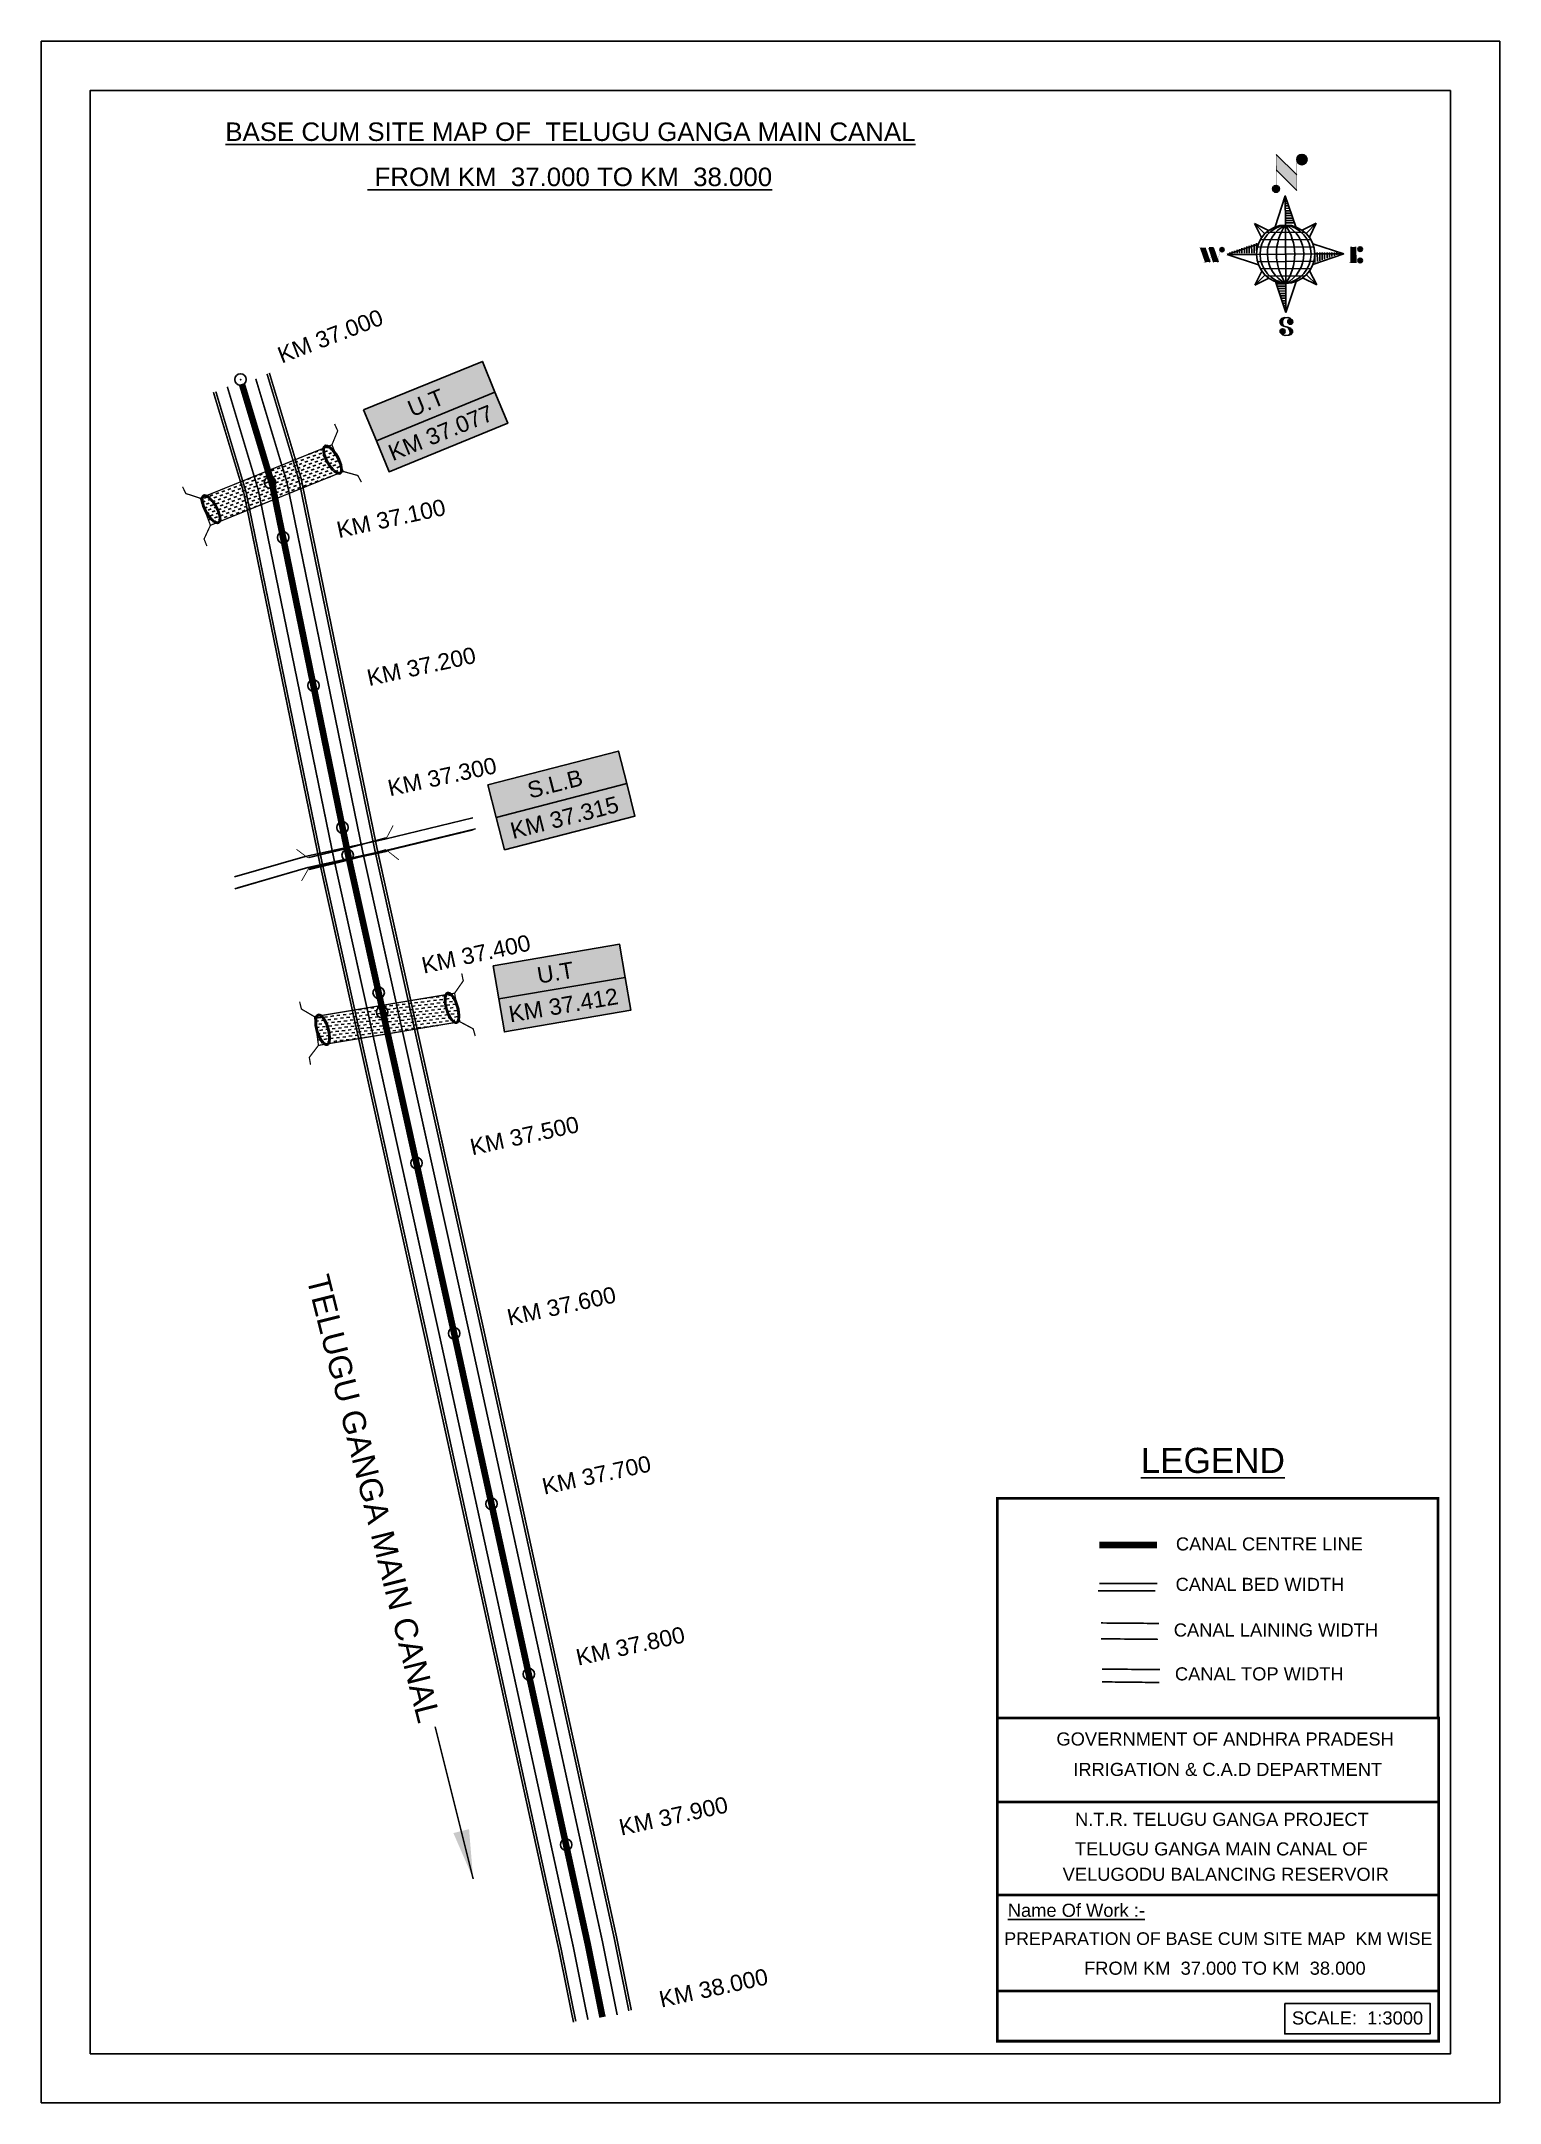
# Model space of a CAD drawing. Header units: inches. Extents: x 262873 to 263764, y 1727676 to 1728936.
import ezdxf

# ---------------------------------------------------------------- set-up
doc = ezdxf.new("R2010")
doc.units = ezdxf.units.IN
doc.header["$MEASUREMENT"] = 0
doc.header["$PDMODE"] = 32
doc.header["$PDSIZE"] = 7
doc.linetypes.add('ACAD_ISO02W100', pattern=[15, 12, -3])
for name, color, linetype in [('AQUADUCT', 1, 'Continuous'), ('bed with', 5, 'Continuous'), ('bord', 1, 'Continuous'), ('canal', 1, 'Continuous'), ('chainage', 7, 'Continuous'), ('FRAME 025', 7, 'Continuous'), ('laying', 4, 'Continuous'), ('lining', 4, 'Continuous'), ('ROAD', 6, 'Continuous'), ('SLB', 11, 'Continuous'), ('STREAM', 4, 'Continuous'), ('Stu coo', 3, 'Continuous'), ('TEXT', 7, 'Continuous'), ('top of bund', 1, 'Continuous'), ('UT', 173, 'ACAD_ISO02W100'), ('V', 6, 'Continuous'), ('ZSTU', 7, 'Continuous')]:
    doc.layers.add(name, color=color, linetype=linetype)
doc.styles.get("Standard").update_dxf_attribs({"font": 'arial.ttf'})
doc.dimstyles.get("Standard").update_dxf_attribs({"dimtxt": 0.18, "dimasz": 0.18, "dimexe": 0.18, "dimexo": 0.0625, "dimgap": 0.09, "dimtad": 0, "dimtih": 1, "dimtoh": 1, "dimdec": 4, "dimzin": 0, "dimdsep": 46, "dimtxsty": 'Standard', "dimcen": 0.09, "dimadec": 0, "dimazin": 0, "dimtfac": 1, "dimtdec": 4, "dimtofl": 0, "dimtmove": 0, "dimatfit": 3, "dimfxl": 1, "dimtolj": 1, "dimtzin": 0, "dimarcsym": 0})
pattern_1 = [(267.297113149, (-8720374.938, 50637915.138), (10.5367255337, -0.497431438), [])]
pattern_2 = [(357.297113149, (-8720374.938, 50637915.138), (0.497431438, 10.5367255337), [])]

# ---------------------------------------------------------------- blocks, each defined once
blk = doc.blocks.new('GGF')
at = {"layer": 'STREAM'}
h = blk.add_hatch(dxfattribs=at)
h.set_pattern_fill('DASH', color=256, scale=10, angle=-6.08273, style=0)
h.set_pattern_definition([(353.91726508, (-115347.3726, 1016.3876), (1.3754179499, 1.1105068496), [1.25, -1.25])])
h.paths.add_polyline_path([(406186.84, 1485623.89), (406186.34, 1485618.17), (406185.83, 1485612.44), (406242.6, 1485608.9), (406242.86, 1485614.64), (406243.12, 1485620.38)])
at = {"layer": 'laying', "linetype": 'ByBlock', "extrusion": (0, 0, -1)}
for centre in [(406188.83, 1485618.1), (406240.81, 1485614.96)]:
    blk.add_ellipse(centre, major_axis=(0.4, -6.37), ratio=0.388717, dxfattribs=at)
at = {"layer": 'laying', "linetype": 'ByBlock'}
for points in [[(406189.2, 1485612.24), (406189.13, 1485612.23), (406189.05, 1485612.25), (406188.86, 1485612.32), (406188.75, 1485612.39), (406188.51, 1485612.61), (406188.38, 1485612.76), (406187.99, 1485613.32), (406187.73, 1485613.86), (406187.29, 1485615.15), (406187.11, 1485615.9), (406186.88, 1485617.49), (406186.82, 1485618.32), (406186.84, 1485619.93), (406186.91, 1485620.71), (406187.17, 1485622.07), (406187.36, 1485622.65), (406187.71, 1485623.36), (406187.86, 1485623.57), (406188.11, 1485623.82), (406188.22, 1485623.89), (406188.4, 1485623.96), (406188.47, 1485623.97), (406188.64, 1485623.95), (406188.74, 1485623.91), (406188.98, 1485623.76), (406189.11, 1485623.64), (406189.38, 1485623.32), (406189.52, 1485623.11), (406189.95, 1485622.33), (406190.22, 1485621.61), (406190.62, 1485619.96), (406190.76, 1485619.04), (406190.86, 1485617.19), (406190.83, 1485616.26), (406190.61, 1485614.61), (406190.43, 1485613.88), (406190.06, 1485613.02), (406189.9, 1485612.77), (406189.63, 1485612.45), (406189.52, 1485612.35), (406189.34, 1485612.26), (406189.27, 1485612.24), (406189.2, 1485612.24)], [(406241.18, 1485609.1), (406241.11, 1485609.1), (406241.03, 1485609.11), (406240.84, 1485609.19), (406240.73, 1485609.26), (406240.49, 1485609.47), (406240.36, 1485609.62), (406239.97, 1485610.18), (406239.7, 1485610.72), (406239.26, 1485612.02), (406239.09, 1485612.77), (406238.86, 1485614.35), (406238.8, 1485615.19), (406238.82, 1485616.8), (406238.89, 1485617.57), (406239.15, 1485618.93), (406239.34, 1485619.51), (406239.69, 1485620.22), (406239.84, 1485620.43), (406240.09, 1485620.69), (406240.19, 1485620.75), (406240.37, 1485620.83), (406240.44, 1485620.83), (406240.62, 1485620.81), (406240.72, 1485620.78), (406240.95, 1485620.62), (406241.08, 1485620.51), (406241.36, 1485620.18), (406241.5, 1485619.98), (406241.93, 1485619.19), (406242.2, 1485618.47), (406242.6, 1485616.82), (406242.73, 1485615.9), (406242.84, 1485614.05), (406242.81, 1485613.12), (406242.59, 1485611.47), (406242.4, 1485610.74), (406242.03, 1485609.88), (406241.88, 1485609.63), (406241.61, 1485609.31), (406241.49, 1485609.22), (406241.31, 1485609.12), (406241.25, 1485609.11), (406241.18, 1485609.1)]]:
    blk.add_open_spline(points, degree=3, knots=[0, 0, 0, 0, 0.189072, 0.189072, 0.378144, 0.378144, 0.567217, 0.567217, 0.964238, 0.964238, 1.36126, 1.36126, 1.758281, 1.758281, 2.155303, 2.155303, 2.552324, 2.552324, 2.807761, 2.807761, 3.01244, 3.01244, 3.217119, 3.217119, 3.421798, 3.421798, 3.626477, 3.626477, 3.831155, 3.831155, 4.280923, 4.280923, 4.73069, 4.73069, 5.180458, 5.180458, 5.630225, 5.630225, 5.896844, 5.896844, 6.112115, 6.112115, 6.283185, 6.283185, 6.283185, 6.283185], dxfattribs=at)
at = {"layer": 'UT', "ltscale": 0.2, "const_width": 0.5}
for points in [[(406181.01, 1485605.63), (406181.2, 1485608.62), (406185.83, 1485612.44), (406186.34, 1485618.17), (406186.84, 1485623.89), (406182.49, 1485628.03), (406182.47, 1485631.03)], [(406186.84, 1485623.89), (406243.12, 1485620.38)], [(406247.66, 1485627.39), (406247.59, 1485624.39), (406243.12, 1485620.38), (406242.86, 1485614.64), (406242.6, 1485608.9), (406247.12, 1485604.95), (406247.26, 1485601.95)], [(406185.83, 1485612.44), (406242.6, 1485608.9)]]:
    blk.add_lwpolyline(points, dxfattribs=at)
blk = doc.blocks.new('FGDFGDFG6YURT')
at = {"layer": 'ROAD', "color": 1, "linetype": 'Continuous', "lineweight": 25}
for points in [[(386103.53, 1482907.42, 0), (386134.49, 1482913.05, 0), (386162.33, 1482917.43, 0), (386187.04, 1482923.15, 0)], [(386104.35, 1482907.67, 0), (386135.27, 1482913.29, 0), (386163.2, 1482917.69, 0), (386188.04, 1482923.43, 0)], [(386104.24, 1482903.53, 0), (386135.16, 1482909.15, 0), (386163.09, 1482913.55, 0), (386187.93, 1482919.3, 0)]]:
    blk.add_polyline3d(points, dxfattribs=at)
at = {"layer": 'SLB'}
for points, const_width in [([(386134.59, 1482913.4), (386134.24, 1482913.41), (386130.63, 1482916.64)], 0.3), ([(386134.59, 1482913.4), (386148.24, 1482915.45), (386161.82, 1482917.9)], 0.5), ([(386161.99, 1482918.19), (386148.41, 1482915.73), (386134.91, 1482912.87)], 0.5), ([(386161.82, 1482917.9), (386162.17, 1482917.94), (386164.81, 1482922)], 0.3), ([(386134.8, 1482908.74), (386134.45, 1482908.69), (386131.94, 1482904.55)], 0.3), ([(386161.88, 1482914.05), (386148.3, 1482911.6), (386134.8, 1482908.74)], 0.5), ([(386161.88, 1482914.05), (386162.23, 1482914.04), (386165.93, 1482910.93)], 0.3)]:
    blk.add_lwpolyline(points, dxfattribs=dict(at, const_width=const_width))
blk = doc.blocks.new('*X4')
at = {"color": 0, "linetype": 'Continuous'}
for p, q in [((6321.6, 240.5), (6322.3, 241.2)), ((6321.6, 240.3), (6322.3, 241)), ((6321.6, 240.1), (6322.3, 240.8)), ((6321.6, 239.9), (6322.4, 240.7)), ((6321.6, 239.8), (6322.4, 240.6)), ((6321.6, 239.6), (6322.5, 240.5)), ((6321.6, 239.4), (6322.5, 240.3)), ((6321.6, 239.2), (6322.6, 240.2)), ((6321.7, 239.1), (6322.6, 240.1)), ((6321.8, 240.8), (6322.4, 241.4)), ((6321.8, 239), (6322.7, 240)), ((6321.8, 239), (6322.8, 239.9)), ((6321.9, 238.9), (6322.9, 239.8)), ((6322, 238.8), (6323, 239.7)), ((6322.1, 241.3), (6322.4, 241.6)), ((6322.1, 238.7), (6323.1, 239.6)), ((6322.2, 238.6), (6323.1, 239.6)), ((6322.3, 238.5), (6323.2, 239.5)), ((6322.4, 238.5), (6323.3, 239.4)), ((6322.5, 238.4), (6323.4, 239.3)), ((6322.7, 238.4), (6323.6, 239.3)), ((6322.8, 238.3), (6323.7, 239.2)), ((6322.9, 238.3), (6323.8, 239.1)), ((6323.1, 238.2), (6323.9, 239.1)), ((6323.2, 238.2), (6324, 239)), ((6323.3, 238.2), (6324.2, 239)), ((6323.5, 238.1), (6324.3, 238.9)), ((6323.7, 238.1), (6324.4, 238.9)), ((6323.8, 238.1), (6324.6, 238.8)), ((6324.1, 238.2), (6324.7, 238.8)), ((6324.3, 238.3), (6324.9, 238.8)), ((6324.6, 238.3), (6325.1, 238.8)), ((6324.8, 238.4), (6325.2, 238.8)), ((6325.1, 238.5), (6325.4, 238.8)), ((6325.4, 238.6), (6325.6, 238.8))]:
    blk.add_line(p, q, dxfattribs=at)
blk = doc.blocks.new('*X3')
at = {"color": 0, "linetype": 'Continuous'}
for p, q in [((6324.4, 240.3), (6324.5, 240.4)), ((6324.6, 240.3), (6324.8, 240.5)), ((6324.7, 240.2), (6325, 240.5)), ((6324.8, 240.2), (6325.2, 240.6)), ((6325, 240.1), (6325.5, 240.6)), ((6325.1, 240.1), (6325.6, 240.6)), ((6325.2, 240), (6325.8, 240.6)), ((6325.3, 240), (6326, 240.6)), ((6325.4, 239.9), (6326.1, 240.6)), ((6325.5, 239.8), (6326.2, 240.5)), ((6325.6, 239.8), (6326.3, 240.5)), ((6325.7, 239.7), (6326.5, 240.4)), ((6325.9, 239.6), (6326.6, 240.3)), ((6326, 239.5), (6326.7, 240.3)), ((6326, 239.4), (6326.8, 240.2)), ((6326.1, 239.3), (6327, 240.2)), ((6326.2, 239.3), (6327.1, 240.1)), ((6326.3, 239.2), (6327.1, 240)), ((6326.4, 239.1), (6327.2, 239.9)), ((6326.5, 239), (6327.3, 239.8)), ((6326.5, 238.9), (6327.4, 239.7)), ((6326.6, 238.8), (6327.5, 239.6)), ((6326.7, 238.7), (6327.5, 239.5)), ((6326.8, 238.6), (6327.6, 239.4)), ((6326.8, 238.5), (6327.7, 239.3)), ((6326.8, 236.5), (6327.4, 237)), ((6326.9, 238.3), (6327.8, 239.2)), ((6326.9, 238.2), (6327.9, 239.1)), ((6326.9, 236.8), (6327.6, 237.4)), ((6327, 238.1), (6327.8, 239)), ((6327, 237.9), (6327.8, 238.8)), ((6327, 237.8), (6327.8, 238.6)), ((6327, 237.6), (6327.8, 238.4)), ((6327, 237.4), (6327.8, 238.2)), ((6327, 237.3), (6327.8, 238)), ((6327, 237.1), (6327.8, 237.9))]:
    blk.add_line(p, q, dxfattribs=at)
blk = doc.blocks.new('H')
at = {"layer": 'bord', "extrusion": (0.000427885, 0.004792, 0.999988)}
h = blk.add_hatch(dxfattribs=at)
h.set_pattern_fill('LINE', color=8, scale=84.387686, angle=-2.70289, style=0)
h.set_pattern_definition(pattern_2)
h.paths.add_polyline_path([(-492.5, 785.6, -0.090992), (-448, 775.2), (-486.5, 912)])
h = blk.add_hatch(dxfattribs=at)
h.set_pattern_fill('LINE', color=8, scale=84.387686, angle=-92.70289, style=0)
h.set_pattern_definition(pattern_1)
h.paths.add_polyline_path([(-624.9, 665.1, -0.090992), (-614.5, 709.6), (-751.3, 671.1)])
h = blk.add_hatch(dxfattribs=at)
h.set_pattern_fill('LINE', color=8, scale=84.387686, angle=-92.70289, style=0)
h.set_pattern_definition(pattern_1)
h.paths.add_polyline_path([(-245.6, 647.2), (-372, 653.2, -0.090992), (-382.4, 608.7)])
h = blk.add_hatch(dxfattribs=at)
h.set_pattern_fill('LINE', color=8, scale=84.387686, angle=-2.70289, style=0)
h.set_pattern_definition(pattern_2)
h.paths.add_polyline_path([(-504.4, 532.7, -0.090992), (-548.9, 543.1), (-510.4, 406.3)])
for p, q in [((-516.2, 1087.1, -1217.1), (-431.5, 994, -1216.7)), ((-519.4, 1020.4, -1216.8), (-434.7, 927.3, -1216.4)), ((-538.3, 773.7, -1215.6), (-487, 906.2, -1216.3)), ((-487, 906.2, -1216.3), (-493, 779.8, -1215.7)), ((-487, 906.2, -1216.3), (-448.5, 769.4, -1215.7)), ((-626.7, 793.8, -1215.7), (-566.8, 760.2, -1215.6)), ((-626.7, 793.8, -1215.7), (-584.1, 747, -1215.5)), ((-598.9, 731, -1215.4), (-626.7, 793.8, -1215.7)), ((-421.3, 753.3, -1215.6), (-358.5, 781.1, -1215.7)), ((-358.5, 781.1, -1215.7), (-405.3, 738.5, -1215.5)), ((-358.5, 781.1, -1215.7), (-392.1, 721.2, -1215.4)), ((-864.7, 700.9, -1215.1), (-846.9, 637.7, -1214.9)), ((-846.9, 700.1, -1215.1), (-829.1, 636.9, -1214.9)), ((-829.1, 699.2, -1215.2), (-811.3, 636, -1214.9)), ((-829.1, 699.2, -1215.2), (-811.3, 698.4, -1215.2)), ((-811.3, 698.4, -1215.2), (-793.5, 635.2, -1214.9)), ((-751.8, 665.3, -1215), (-615, 703.8, -1215.3)), ((-751.8, 665.3, -1215), (-625.4, 659.3, -1215)), ((-619.3, 614, -1214.8), (-751.8, 665.3, -1215)), ((-246.1, 641.4, -1215.1), (-382.9, 602.9, -1214.9)), ((-378.6, 692.6, -1215.3), (-246.1, 641.4, -1215.1)), ((-372.5, 647.4, -1215.1), (-246.1, 641.4, -1215.1)), ((-213.5, 669.3, -1215.3), (-216.7, 600.8, -1214.9)), ((-197.2, 599.9, -1214.9), (-193.9, 668.4, -1215.3)), ((-639.4, 525.6, -1214.4), (-605.8, 585.5, -1214.7)), ((-639.4, 525.6, -1214.4), (-592.6, 568.1, -1214.6)), ((-576.6, 553.3, -1214.6), (-639.4, 525.6, -1214.4)), ((-510.9, 400.5, -1213.9), (-549.4, 537.2, -1214.5)), ((-371.2, 512.9, -1214.5), (-431.1, 546.5, -1214.6)), ((-371.2, 512.9, -1214.5), (-413.8, 559.7, -1214.7)), ((-399, 575.7, -1214.7), (-371.2, 512.9, -1214.5)), ((-459.6, 533, -1214.5), (-510.9, 400.5, -1213.9)), ((-504.9, 526.9, -1214.5), (-510.9, 400.5, -1213.9))]:
    blk.add_line(p, q, dxfattribs=at)
at = {"layer": 'bord', "color": 8, "linetype": 'ByBlock', "extrusion": (0.000427885, 0.004792, 0.999988)}
for p, q in [((-386.5, 711.4, -1215.4), (-605.5, 721.7, -1215.4)), ((-410.8, 744.2, -1215.5), (-578.1, 752.1, -1215.5)), ((-493, 779.8, -1215.7), (-504.9, 526.9, -1214.5)), ((-372.5, 647.4, -1215.1), (-625.4, 659.3, -1215)), ((-378, 615.9, -1214.9), (-622.9, 627.5, -1214.9)), ((-375, 679.2, -1215.3), (-619.9, 690.7, -1215.2)), ((-392.4, 584.9, -1214.8), (-611.4, 595.3, -1214.7)), ((-419.8, 554.6, -1214.6), (-587.1, 562.5, -1214.6))]:
    blk.add_line(p, q, dxfattribs=at)
at = {"layer": 'bord', "extrusion": (0.000427885, 0.004792, 0.999988), "elevation": -1212.1}
for points, const_width in [([(-522, 959.6), (-515.7, 1092.9)], 1.61), ([(-434.2, 933.1), (-427.9, 1066.5)], 1.61), ([(-870.1, 707), (-846.4, 705.9)], 0.642), ([(-828.6, 642.7), (-855.2, 643.9)], 0.642), ([(-828.6, 642.7), (-821, 678)], 0.642), ([(-810.8, 641.8), (-784.1, 640.6)], 0.642), ([(-793, 641), (-781.6, 693.9)], 0.642), ([(-222.7, 675.6), (-173.8, 673.3)], 0.706), ([(-194.8, 644.8), (-185, 644.4)], 0.706), ([(-177.1, 604.8), (-226, 607.1)], 0.706)]:
    blk.add_lwpolyline(points, dxfattribs=dict(at, const_width=const_width))
for points, const_width in [([(-413.7, 1073.1, 1), (-397.6, 1057.7, 1)], 22.3), ([(-530.3, 949.5, 1), (-519.6, 939.3, 1)], 14.8), ([(-775.9, 696.6, 1), (-769.5, 690.4, 1)], 8.9), ([(-177.8, 666.9, 1), (-170.8, 660.1, 1)], 9.79), ([(-180.1, 618, 1), (-173.1, 611.2, 1)], 9.79), ([(-489.8, 361.7, 1), (-498.1, 369.1, 1)], 11.1), ([(-525.2, 321.6, 1), (-533.4, 328.9, 1)], 11.1)]:
    blk.add_lwpolyline(points, format="xyb", close=True, dxfattribs=dict(at, const_width=const_width))
for points in [[(-537, 317.4), (-530.7, 310.5), (-519.8, 306.8), (-504.9, 306.9), (-493.9, 310), (-486.3, 317.7), (-486.5, 325.8), (-490.6, 333.3), (-493.5, 336.2), (-502.8, 340.9), (-522.5, 347.3), (-530.4, 351.6), (-533.7, 354.6), (-537.4, 362.6), (-537, 373.4), (-530, 380.7), (-520, 384.1), (-503.5, 384.2), (-492.5, 379.9), (-487.1, 373.3)], [(-522.5, 347.6), (-526.2, 353.8), (-527.8, 360.6), (-527.9, 370.6), (-525.9, 375.5), (-521.3, 381.2), (-514.5, 384.4)], [(-504.9, 306.9), (-499, 312.4), (-497, 319.4), (-497.5, 326.5), (-501.2, 335.4), (-509.2, 343.2)]]:
    blk.add_lwpolyline(points, dxfattribs=at)
at = {"layer": 'bord', "extrusion": (0.000427885, 0.004792, 0.999988)}
for centre, radius in [((-405.6, 1065.4, -1212.1), 22.3), ((-525, 944.4, -1212.1), 14.8), ((-498.4, 659.1, -1212.1), 126.6), ((-772.7, 693.5, -1212.1), 8.9), ((-174.3, 663.5, -1212.1), 9.79), ((-176.6, 614.6, -1212.1), 9.79), ((-494, 365.4, -1212.1), 11.1), ((-529.3, 325.2, -1212.1), 11.1)]:
    blk.add_circle(centre, radius, dxfattribs=at)
at = {"layer": 'bord', "color": 8, "linetype": 'ByBlock', "extrusion": (0.000427885, 0.004792, 0.999988)}
for centre, radius, start, end in [((-481.5, 658.3, -1212.1), 127.7, 94.92536, 259.66906), ((-436.8, 656.2, -1212.1), 140.8, 113.28644, 241.30798), ((-315.9, 650.5, -1212.1), 222.3, 142.58916, 212.00526), ((-560.1, 662.1, -1212.1), 140.8, 293.28644, 61.30798), ((-681, 667.8, -1212.1), 222.3, 322.58916, 32.00526), ((-515.4, 659.9, -1212.1), 127.7, 274.92536, 79.66906)]:
    blk.add_arc(centre, radius, start, end, dxfattribs=at)
at = {"layer": 'bord', "extrusion": (0.000427885, 0.004792, 0.999988)}
for points in [[(-515.7, 1092.9, -1212.1), (-431, 999.8, -1212.1), (-518.9, 1026.2, -1212.1), (-434.2, 933.1, -1212.1)], [(-864.1, 706.7, -1212.1), (-846.4, 705.9, -1212.1), (-846.3, 643.5, -1212.1), (-828.6, 642.7, -1212.1)], [(-828.6, 705, -1212.1), (-810.8, 704.2, -1212.1), (-810.8, 641.8, -1212.1), (-793, 641, -1212.1)], [(-193.4, 674.2, -1212.1), (-196.6, 605.7, -1212.1), (-213, 675.1, -1212.1), (-216.2, 606.7, -1212.1)]]:
    blk.add_solid(points, dxfattribs=at)
at = {"layer": 'bord', "extrusion": (0.000427885, 0.004792, 0.999988), "xscale": 7.977342409717546, "yscale": 7.977342408231451, "zscale": 7.977342408476333, "rotation": 138.0840426661453}
for name, p in [('*X3', (38300.5, -31929.4, -1212.1)), ('*X4', (38314.4, -31950.9, -1212.1))]:
    blk.add_blockref(name, p, dxfattribs=at)

msp = doc.modelspace()

# ---------------------------------------------------------------- hatches: boundary and pattern name
at = {"layer": 'ZSTU'}
h = msp.add_hatch(color=135, dxfattribs=at)
h.set_gradient(color1=(141, 177, 78), color2=(107, 135, 59), one_color=1, tint=0.38, name='CYLINDER')
h.paths.add_polyline_path([(263069.8, 1728710.4), (263077.6, 1728691.4), (263150, 1728721.1), (263142.3, 1728740)])
h.paths.add_polyline_path([(263097.6, 1728702.1), (263123.1, 1728712.6), (263117.4, 1728726.7), (263091.8, 1728716.2)], flags=24)
h = msp.add_hatch(color=252, dxfattribs=at)
h.set_gradient(color1=(167, 88, 159), color2=(127, 67, 121), one_color=1, tint=0.38, name='CYLINDER')
h.paths.add_polyline_path([(263157.8, 1728702.2), (263150, 1728721.1), (263077.6, 1728691.4), (263085.3, 1728672.5)])
h.paths.add_polyline_path([(263086.2, 1728675.4), (263153.5, 1728702.9), (263147.7, 1728717.1), (263080.4, 1728689.6)], flags=24)
h = msp.add_hatch(color=135, dxfattribs=at)
h.set_gradient(color1=(141, 177, 78), color2=(107, 135, 59), one_color=1, tint=0.38, name='CYLINDER')
h.paths.add_polyline_path([(263230.5, 1728482), (263225.4, 1728501.8), (263145.7, 1728481.2), (263150.8, 1728461.3)])
h.paths.add_polyline_path([(263169.5, 1728469.4), (263207.7, 1728479.1), (263203.8, 1728494.1), (263165.7, 1728484.4)], flags=24)
h = msp.add_hatch(color=252, dxfattribs=at)
h.set_gradient(color1=(167, 88, 159), color2=(127, 67, 121), one_color=1, tint=0.38, name='CYLINDER')
h.paths.add_polyline_path([(263235.5, 1728462.1), (263230.5, 1728482), (263150.8, 1728461.3), (263155.9, 1728441.5)])
h.paths.add_polyline_path([(263159.2, 1728444.7), (263229.6, 1728462.7), (263225.8, 1728477.6), (263155.4, 1728459.5)], flags=24)
h = msp.add_hatch(color=135, dxfattribs=at)
h.set_gradient(color1=(141, 177, 78), color2=(107, 135, 59), one_color=1, tint=0.38, name='CYLINDER')
h.paths.add_polyline_path([(263148.9, 1728370.5), (263152.4, 1728350.3), (263229.5, 1728363.5), (263226.1, 1728383.7)])
h.paths.add_polyline_path([(263174.2, 1728356.4), (263201.4, 1728361), (263198.9, 1728376.1), (263171.7, 1728371.4)], flags=24)
h = msp.add_hatch(color=252, dxfattribs=at)
h.set_gradient(color1=(167, 88, 159), color2=(127, 67, 121), one_color=1, tint=0.38, name='CYLINDER')
h.paths.add_polyline_path([(263233, 1728343.4), (263229.5, 1728363.5), (263152.4, 1728350.3), (263155.8, 1728330.1)])
h.paths.add_polyline_path([(263157.3, 1728332.8), (263228.9, 1728345), (263226.4, 1728360.1), (263154.7, 1728347.9)], flags=24)

# ---------------------------------------------------------------- linework, layer by layer
at = {"linetype": 'ByBlock'}
for points in [[(262872.8, 1727675.6), (262872.8, 1728935.6), (263763.8, 1728935.6), (263763.8, 1727675.6)], [(263733.8, 1728905.6), (263733.8, 1727705.6), (262902.8, 1727705.6), (262902.8, 1728905.6)]]:
    msp.add_lwpolyline(points, close=True, dxfattribs=at)
for p in [(262994.6, 1728728.9), (263020.6, 1728632.3), (263039.1, 1728541.9), (263056.9, 1728455.1), (263079, 1728354.1), (263102.1, 1728250), (263125.1, 1728145.9), (263147.9, 1728041.7), (263170.7, 1727937.6), (263193.5, 1727833.4)]:
    msp.add_point(p)
at = {"color": 2}
for p in [(263012.6, 1728666), (263060, 1728438.2), (263081.1, 1728342.2)]:
    msp.add_point(p, dxfattribs=at)
at = {"layer": 'bed with', "const_width": 1}
for points in [[(262986.5, 1728724.5), (263005.3, 1728661.8), (263051.6, 1728436), (263116.3, 1728143.8), (263197.9, 1727770.8), (263206.8, 1727726.4)], [(263003.9, 1728729.3), (263022.9, 1728666.2), (263069.3, 1728439.8), (263134, 1728147.7), (263215.6, 1727774.5), (263224.7, 1727729.3)], [(263554.6, 1727993), (263551.4, 1727993), (263519.2, 1727993)], [(263553.4, 1727988.6), (263551.4, 1727988.6), (263518.6, 1727988.6), (263518.4, 1727988.6)]]:
    msp.add_lwpolyline(points, dxfattribs=at)
at = {"layer": 'canal', "color": 6, "const_width": 4}
for points in [[(263554.4, 1728016.6), (263551.8, 1728016.6), (263519.2, 1728016.6)], [(263519.2, 1728016.6), (263554.4, 1728016.6)]]:
    msp.add_lwpolyline(points, dxfattribs=at)
at = {"layer": 'FRAME 025', "lineweight": -3, "const_width": 1.64}
for points in [[(263457, 1728045.1), (263726.1, 1728045.1), (263726.1, 1727910.8), (263457, 1727910.8)], [(263457, 1727910.8), (263726.5, 1727910.8), (263726.5, 1727713.3), (263457, 1727713.3)]]:
    msp.add_lwpolyline(points, close=True, dxfattribs=at)
for points in [[(263457, 1727859.5), (263726.5, 1727859.5)], [(263457, 1727802.7), (263726.5, 1727802.7)], [(263457, 1727744), (263726.5, 1727744)]]:
    msp.add_lwpolyline(points, dxfattribs=at)
at = {"layer": 'lining', "const_width": 1}
for points in [[(263010.8, 1728732.3), (263030.1, 1728668), (263076.6, 1728441.4), (263141.3, 1728149.3), (263222.9, 1727776.1), (263231.8, 1727731.8)], [(262979.5, 1728721.5), (262998, 1728659.9), (263044.2, 1728434.5), (263109, 1728142.2), (263190.5, 1727769.3), (263199.4, 1727725.4)], [(263520.3, 1727968.9), (263545, 1727968.7), (263555.7, 1727968.6)], [(263520.2, 1727959.2), (263547.1, 1727959), (263555.1, 1727958.9)]]:
    msp.add_lwpolyline(points, dxfattribs=at)
at = {"layer": 'top of bund', "const_width": 1}
for points in [[(263012.2, 1728732.9), (263031.6, 1728668.4), (263078.1, 1728441.7), (263142.8, 1728149.7), (263224.4, 1727776.4), (263233.3, 1727732.2)], [(262978, 1728721.2), (262996.6, 1728659.6), (263042.8, 1728434.2), (263107.5, 1728141.9), (263189.1, 1727769), (263198, 1727724.8)], [(263520.8, 1727940.7), (263545.4, 1727940.5), (263556.2, 1727940.4)], [(263555.8, 1727932.6), (263547.9, 1727932.6), (263520.9, 1727932.9)]]:
    msp.add_lwpolyline(points, dxfattribs=at)
at = {"layer": 'V', "color": 6, "const_width": 4}
msp.add_lwpolyline([(262995.4, 1728726.2), (263014.1, 1728664), (263060.4, 1728437.9), (263125.1, 1728145.8), (263206.7, 1727772.7), (263215.7, 1727728)], dxfattribs=at)
at = {"layer": 'V', "color": 0}
msp.add_lwpolyline([(263632.5, 1727736.4), (263721.3, 1727736.4), (263721.3, 1727717.7), (263632.5, 1727717.7)], close=True, dxfattribs=at)
at = {"layer": 'ZSTU', "color": 135}
for points in [[(263069.8, 1728710.4), (263142.3, 1728740), (263150, 1728721.1), (263077.6, 1728691.4)], [(263145.7, 1728481.2), (263225.4, 1728501.8), (263230.5, 1728482), (263150.8, 1728461.3)], [(263148.9, 1728370.5), (263226.1, 1728383.7), (263229.5, 1728363.5), (263152.4, 1728350.3)]]:
    msp.add_lwpolyline(points, close=True, dxfattribs=at)
at = {"layer": 'ZSTU', "color": 252}
for points in [[(263077.6, 1728691.4), (263150, 1728721.1), (263157.8, 1728702.2), (263085.3, 1728672.5)], [(263150.8, 1728461.3), (263230.5, 1728482), (263235.5, 1728462.1), (263155.9, 1728441.5)], [(263152.4, 1728350.3), (263229.5, 1728363.5), (263233, 1728343.4), (263155.8, 1728330.1)]]:
    msp.add_lwpolyline(points, close=True, dxfattribs=at)

# ---------------------------------------------------------------- block references
at = {"layer": 'AQUADUCT', "color": 1, "xscale": 0.140803918402917, "yscale": 0.1408039184752852, "zscale": 0.1408039184379445, "rotation": 3.078330572958626}
msp.add_blockref('H', (263708.1, 1728717.4, 170.9), dxfattribs=at)
at = {"layer": 'laying', "color": 6, "linetype": 'ByBlock', "yscale": 1.539389526937157, "zscale": 1.539389526941385}
for p, xscale, rotation in [((688744.4, -603692), 1.539389527238068, 25.63713868806049), ((171219.9, -640774.7), 1.539389527239642, 13.07210476248432)]:
    msp.add_blockref('GGF', p, dxfattribs=dict(at, xscale=xscale, rotation=rotation))
at = {"layer": 'laying', "color": 1, "linetype": 'ByBlock', "xscale": 1.760345254493476, "yscale": 1.76034525455907, "zscale": 1.760345254585044, "rotation": 183.2582332981057}
msp.add_blockref('FGDFGDFG6YURT', (793347.9, 4373293.7), dxfattribs=at)

# ---------------------------------------------------------------- texts
at = {"layer": 'chainage', "color": 0}
for s, rotation, p in [('KM 37.000', 21.0789, (263019.7, 1728738.6)), ('KM 37.100', 12.2989, (263054.6, 1728631.9)), ('KM 37.200', 12.2989, (263073.1, 1728541.5)), ('KM 37.300', 12.2989, (263085.8, 1728474.1)), ('KM 37.400', 12.2989, (263106.5, 1728365.7)), ('KM 37.500', 12.2989, (263136.1, 1728254.7)), ('KM 37.600', 12.2989, (263158.7, 1728150.6)), ('KM 37.700', 12.2989, (263180.1, 1728047.3)), ('KM 37.800', 12.2989, (263200.8, 1727942.8)), ('KM 37.900', 12.2989, (263227.1, 1727838.9)), ('KM 38.000', 12.2989, (263251.6, 1727733.8))]:
    msp.add_text(s, height=10, rotation=rotation, dxfattribs=at).set_placement(p)
at = {"layer": 'chainage', "color": 1}
msp.add_text('TELUGU GANGA MAIN CANAL', height=14.042, rotation=284.0793, dxfattribs=at).set_placement((263034.8, 1728179.6))
at = {"layer": 'chainage', "color": 0}
for s, height, p in [('%%ULEGEND', 15.34, (263544.5, 1728060.6)), ('CANAL CENTRE LINE', 8, (263566, 1728013.2)), ('CANAL BED WIDTH', 8, (263565.8, 1727988.5)), ('CANAL LAINING WIDTH', 8, (263564.7, 1727960.6)), ('CANAL TOP WIDTH', 8, (263565.4, 1727933.8)), ('GOVERNMENT OF ANDHRA PRADESH ', 8, (263493, 1727894)), ('IRRIGATION & C.A.D DEPARTMENT', 8, (263503.3, 1727875.4)), ('N.T.R. TELUGU GANGA PROJECT', 8, (263504.4, 1727844.9)), ('TELUGU GANGA MAIN CANAL OF', 8, (263504.3, 1727826.8)), (' VELUGODU BALANCING RESERVOIR', 8, (263493.7, 1727811.3)), ('%%UName Of Work :-', 8, (263463.3, 1727789.3)), ('PREPARATION OF BASE CUM SITE MAP  KM WISE', 7.743, (263461.2, 1727772.1)), (' FROM KM  37.000 TO KM  38.000', 8, (263506.8, 1727753.9)), ('SCALE:  1:3000', 8, (263636.9, 1727723.5))]:
    msp.add_text(s, height=height, dxfattribs=at).set_placement(p)
at = {"layer": 'Stu coo', "color": 0}
for s, rotation, p in [('U.T', 22.2499, (263099.3, 1728705.8)), ('KM 37.077', 22.2499, (263087.5, 1728678.9)), ('S.L.B', 14.3651, (263171.4, 1728472.7)), ('KM 37.315', 14.3651, (263161, 1728448)), ('U.T', 9.6849, (263176.7, 1728359.6)), ('KM 37.412', 9.6849, (263159.4, 1728335.9))]:
    msp.add_text(s, height=10, rotation=rotation, dxfattribs=at).set_placement(p)
at = {"layer": 'TEXT', "color": 0}
for s, p in [('%%UBASE CUM SITE MAP OF  TELUGU GANGA MAIN CANAL', (262985.3, 1728874.7)), ('%%U FROM KM  37.000 TO KM  38.000', (263072.1, 1728847.1))]:
    msp.add_text(s, height=11.294, dxfattribs=at).set_placement(p)

# ---------------------------------------------------------------- leaders
at = {"layer": 'chainage', "color": 1}
msp.add_leader([(263136.7, 1727812.6), (263113.4, 1727905.5)], dimstyle='Standard', override={"dimasz": 30, "dimgap": 0.09, "dimtad": 0}, dxfattribs=at)

doc.saveas('drawing.dxf')
